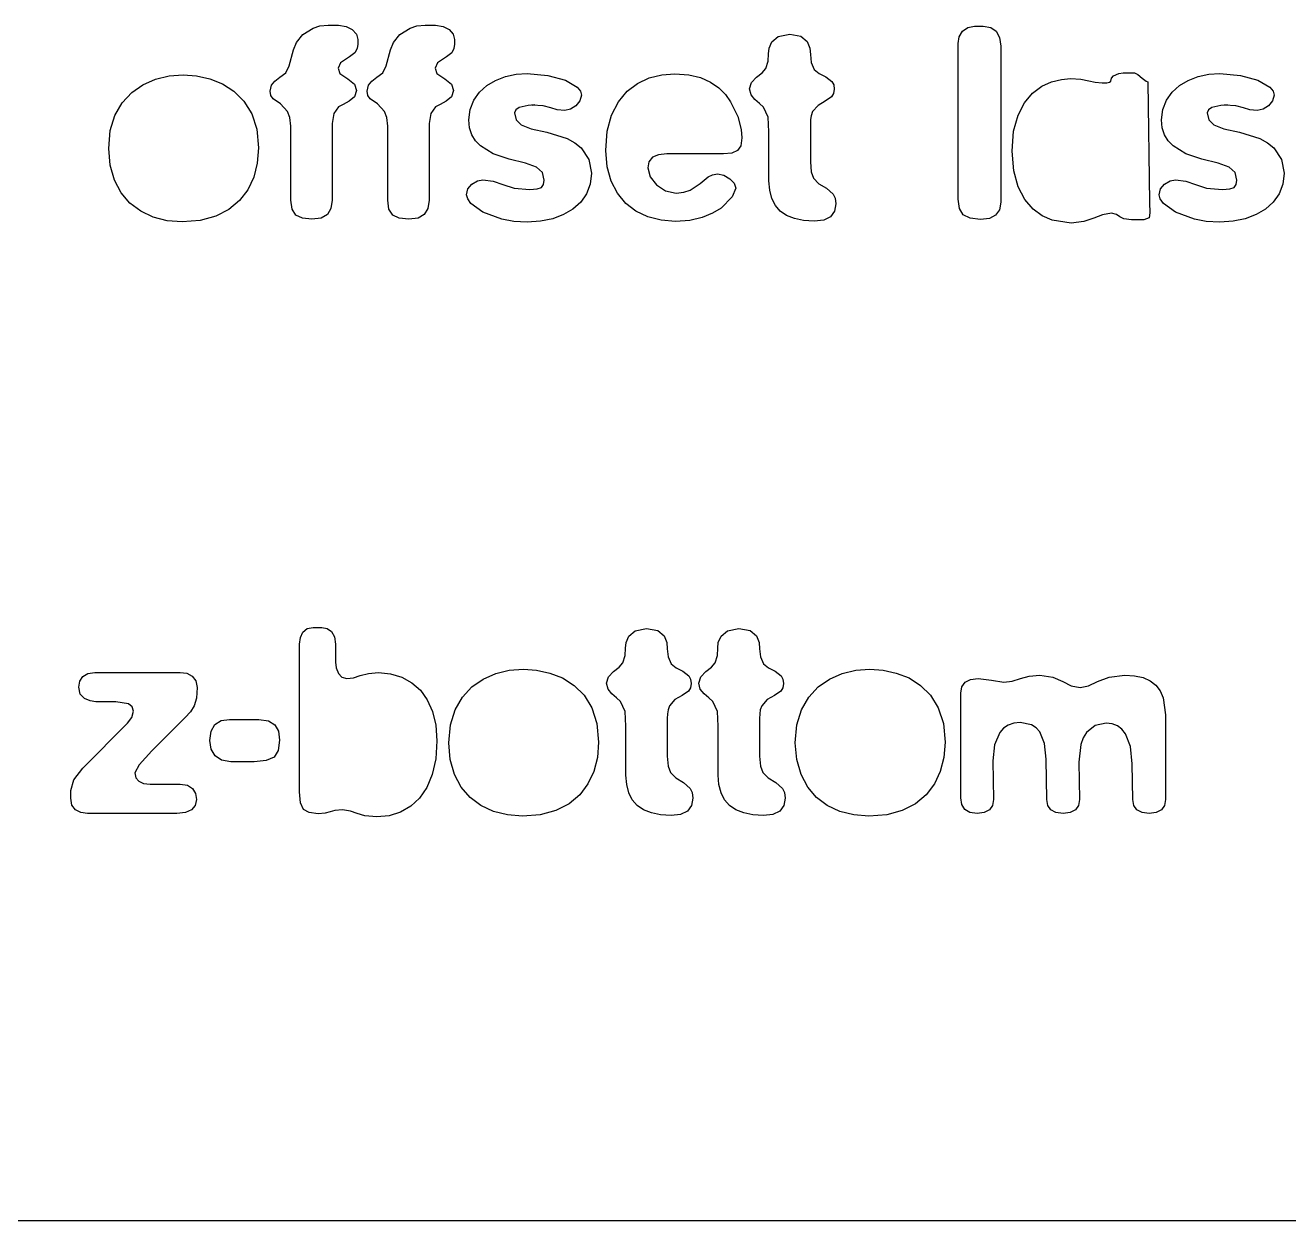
# Model space of a CAD drawing. Header units: metres. Extents: x 495 to 801, y 811 to 1117.
# Drawn here: x 548.12 to 582.13, y 810.68 to 842.84 of the extents above; entities that cross this region are included whole.
import ezdxf

# ---------------------------------------------------------------- set-up
doc = ezdxf.new("R2010")
doc.units = ezdxf.units.M

msp = doc.modelspace()

# ---------------------------------------------------------------- linework, layer by layer
at = {"layer": 'COMPONENT0'}
for p, q in [((555.422, 842.376, 0), (555.59, 842.592, 0)), ((555.59, 842.592, 0), (555.868, 842.768, 0)), ((555.868, 842.768, 0), (556.055, 842.823, 0)), ((556.055, 842.823, 0), (556.278, 842.842, 0)), ((556.278, 842.842, 0), (556.557, 842.842, 0)), ((556.557, 842.842, 0), (556.759, 842.813, 0)), ((556.759, 842.813, 0), (556.923, 842.728, 0)), ((556.923, 842.728, 0), (557.033, 842.604, 0)), ((557.033, 842.604, 0), (557.07, 842.461, 0)), ((558.031, 842.376, 0), (558.199, 842.592, 0)), ((558.199, 842.592, 0), (558.478, 842.768, 0)), ((558.478, 842.768, 0), (558.664, 842.823, 0)), ((558.664, 842.823, 0), (558.888, 842.842, 0)), ((558.888, 842.842, 0), (559.166, 842.842, 0)), ((559.166, 842.842, 0), (559.368, 842.813, 0)), ((559.368, 842.813, 0), (559.533, 842.728, 0)), ((559.533, 842.728, 0), (559.643, 842.604, 0)), ((559.643, 842.604, 0), (559.679, 842.461, 0)), ((568.384, 842.542, 0), (568.695, 842.6, 0)), ((568.695, 842.6, 0), (568.999, 842.545, 0)), ((573.258, 842.533, 0), (573.349, 842.685, 0)), ((573.349, 842.685, 0), (573.489, 842.786, 0)), ((573.489, 842.786, 0), (573.668, 842.82, 0)), ((573.668, 842.82, 0), (573.903, 842.82, 0)), ((573.903, 842.82, 0), (574.109, 842.786, 0)), ((574.109, 842.786, 0), (574.256, 842.685, 0)), ((574.256, 842.685, 0), (574.344, 842.515, 0)), ((555.341, 842.182, 0), (555.422, 842.376, 0)), ((557.07, 842.336, 0), (557.052, 842.215, 0)), ((557.07, 842.461, 0), (557.07, 842.336, 0)), ((557.95, 842.182, 0), (558.031, 842.376, 0)), ((559.679, 842.336, 0), (559.661, 842.215, 0)), ((559.679, 842.461, 0), (559.679, 842.336, 0)), ((568.124, 842.073, 0), (568.139, 842.223, 0)), ((568.139, 842.223, 0), (568.212, 842.399, 0)), ((568.212, 842.399, 0), (568.384, 842.542, 0)), ((568.999, 842.545, 0), (569.167, 842.406, 0)), ((569.167, 842.406, 0), (569.237, 842.227, 0)), ((569.237, 842.227, 0), (569.251, 842.058, 0)), ((573.228, 842.351, 0), (573.258, 842.533, 0)), ((573.228, 838.159, 0), (573.228, 842.351, 0)), ((574.344, 842.515, 0), (574.373, 842.278, 0)), ((574.373, 842.278, 0), (574.373, 838.085, 0)), ((555.228, 841.746, 0), (555.341, 842.182, 0)), ((556.85, 841.991, 0), (556.608, 841.827, 0)), ((556.989, 842.098, 0), (556.85, 841.991, 0)), ((557.052, 842.215, 0), (556.989, 842.098, 0)), ((557.837, 841.746, 0), (557.95, 842.182, 0)), ((559.459, 841.991, 0), (559.217, 841.827, 0)), ((559.599, 842.098, 0), (559.459, 841.991, 0)), ((559.661, 842.215, 0), (559.599, 842.098, 0)), ((568.117, 841.875, 0), (568.124, 842.073, 0)), ((569.251, 842.058, 0), (569.273, 841.842, 0)), ((554.978, 841.442, 0), (555.136, 841.566, 0)), ((555.136, 841.566, 0), (555.228, 841.746, 0)), ((556.608, 841.827, 0), (556.542, 841.684, 0)), ((556.542, 841.684, 0), (556.59, 841.541, 0)), ((556.59, 841.541, 0), (556.806, 841.405, 0)), ((557.588, 841.442, 0), (557.745, 841.566, 0)), ((557.745, 841.566, 0), (557.837, 841.746, 0)), ((559.217, 841.827, 0), (559.151, 841.684, 0)), ((559.151, 841.684, 0), (559.199, 841.541, 0)), ((559.199, 841.541, 0), (559.415, 841.405, 0)), ((561.332, 841.524, 0), (561.628, 841.545, 0)), ((561.628, 841.545, 0), (562.189, 841.494, 0)), ((567.805, 841.442, 0), (567.955, 841.563, 0)), ((567.955, 841.563, 0), (568.051, 841.677, 0)), ((568.051, 841.677, 0), (568.117, 841.875, 0)), ((569.273, 841.842, 0), (569.354, 841.648, 0)), ((569.354, 841.648, 0), (569.49, 841.541, 0)), ((569.49, 841.541, 0), (569.669, 841.45, 0)), ((577.413, 841.48, 0), (577.552, 841.542, 0)), ((577.552, 841.542, 0), (577.666, 841.56, 0)), ((577.666, 841.56, 0), (577.973, 841.56, 0)), ((577.973, 841.56, 0), (578.061, 841.516, 0)), ((579.972, 841.524, 0), (580.268, 841.545, 0)), ((580.268, 841.545, 0), (580.829, 841.494, 0)), ((550.988, 841.031, 0), (551.289, 841.241, 0)), ((551.289, 841.241, 0), (551.629, 841.389, 0)), ((551.629, 841.389, 0), (551.996, 841.477, 0)), ((551.996, 841.477, 0), (552.377, 841.507, 0)), ((552.377, 841.507, 0), (552.73, 841.481, 0)), ((552.73, 841.481, 0), (553.088, 841.404, 0)), ((553.088, 841.404, 0), (553.43, 841.27, 0)), ((553.43, 841.27, 0), (553.74, 841.071, 0)), ((554.711, 841.068, 0), (554.747, 841.226, 0)), ((554.747, 841.226, 0), (554.843, 841.339, 0)), ((554.843, 841.339, 0), (554.978, 841.442, 0)), ((556.806, 841.405, 0), (556.986, 841.259, 0)), ((556.986, 841.259, 0), (557.041, 841.083, 0)), ((557.32, 841.068, 0), (557.357, 841.226, 0)), ((557.357, 841.226, 0), (557.452, 841.339, 0)), ((557.452, 841.339, 0), (557.588, 841.442, 0)), ((559.415, 841.405, 0), (559.595, 841.259, 0)), ((559.595, 841.259, 0), (559.65, 841.083, 0)), ((560.346, 841.042, 0), (560.543, 841.219, 0)), ((560.543, 841.219, 0), (560.779, 841.358, 0)), ((560.779, 841.358, 0), (561.046, 841.461, 0)), ((561.046, 841.461, 0), (561.332, 841.524, 0)), ((562.189, 841.494, 0), (562.658, 841.362, 0)), ((562.658, 841.362, 0), (562.977, 841.175, 0)), ((564.321, 841.066, 0), (564.6, 841.279, 0)), ((564.6, 841.279, 0), (564.915, 841.425, 0)), ((564.915, 841.425, 0), (565.254, 841.511, 0)), ((565.254, 841.511, 0), (565.607, 841.539, 0)), ((565.607, 841.539, 0), (565.981, 841.512, 0)), ((565.981, 841.512, 0), (566.296, 841.433, 0)), ((566.296, 841.433, 0), (566.561, 841.311, 0)), ((566.561, 841.311, 0), (566.784, 841.158, 0)), ((567.611, 841.134, 0), (567.67, 841.303, 0)), ((567.67, 841.303, 0), (567.805, 841.442, 0)), ((569.669, 841.45, 0), (569.827, 841.325, 0)), ((569.827, 841.325, 0), (569.879, 841.237, 0)), ((569.879, 841.237, 0), (569.896, 841.12, 0)), ((575.232, 841.018, 0), (575.477, 841.204, 0)), ((575.477, 841.204, 0), (575.741, 841.322, 0)), ((575.741, 841.322, 0), (576.006, 841.385, 0)), ((576.006, 841.385, 0), (576.251, 841.406, 0)), ((576.251, 841.406, 0), (576.529, 841.388, 0)), ((576.529, 841.388, 0), (576.742, 841.348, 0)), ((576.742, 841.348, 0), (576.918, 841.307, 0)), ((576.918, 841.307, 0), (577.101, 841.289, 0)), ((577.101, 841.289, 0), (577.153, 841.289, 0)), ((577.153, 841.289, 0), (577.229, 841.296, 0)), ((577.229, 841.296, 0), (577.303, 841.311, 0)), ((577.303, 841.311, 0), (577.336, 841.34, 0)), ((577.336, 841.34, 0), (577.359, 841.423, 0)), ((577.359, 841.423, 0), (577.413, 841.48, 0)), ((578.061, 841.516, 0), (578.182, 841.421, 0)), ((578.182, 841.421, 0), (578.289, 841.337, 0)), ((578.289, 841.337, 0), (578.333, 841.318, 0)), ((578.333, 841.318, 0), (578.377, 838.077, 0)), ((578.985, 841.042, 0), (579.183, 841.219, 0)), ((579.183, 841.219, 0), (579.419, 841.358, 0)), ((579.419, 841.358, 0), (579.686, 841.461, 0)), ((579.686, 841.461, 0), (579.972, 841.524, 0)), ((580.829, 841.494, 0), (581.298, 841.362, 0)), ((581.298, 841.362, 0), (581.617, 841.175, 0)), ((550.734, 840.756, 0), (550.988, 841.031, 0)), ((553.74, 841.071, 0), (554.006, 840.804, 0)), ((554.733, 840.948, 0), (554.711, 841.068, 0)), ((554.799, 840.866, 0), (554.733, 840.948, 0)), ((554.989, 840.727, 0), (554.799, 840.866, 0)), ((556.982, 840.914, 0), (556.843, 840.797, 0)), ((557.041, 841.083, 0), (556.982, 840.914, 0)), ((557.342, 840.948, 0), (557.32, 841.068, 0)), ((557.408, 840.866, 0), (557.342, 840.948, 0)), ((557.599, 840.727, 0), (557.408, 840.866, 0)), ((559.591, 840.914, 0), (559.452, 840.797, 0)), ((559.65, 841.083, 0), (559.591, 840.914, 0)), ((560.192, 840.827, 0), (560.346, 841.042, 0)), ((562.977, 841.175, 0), (563.065, 841.068, 0)), ((563.094, 840.959, 0), (563.05, 840.805, 0)), ((563.065, 841.068, 0), (563.094, 840.959, 0)), ((564.087, 840.783, 0), (564.321, 841.066, 0)), ((566.784, 841.158, 0), (566.965, 840.98, 0)), ((566.965, 840.98, 0), (567.106, 840.784, 0)), ((567.655, 840.969, 0), (567.611, 841.134, 0)), ((567.758, 840.845, 0), (567.655, 840.969, 0)), ((569.823, 840.918, 0), (569.651, 840.797, 0)), ((569.878, 841.003, 0), (569.823, 840.918, 0)), ((569.896, 841.12, 0), (569.878, 841.003, 0)), ((575.017, 840.758, 0), (575.232, 841.018, 0)), ((578.832, 840.827, 0), (578.985, 841.042, 0)), ((581.617, 841.175, 0), (581.705, 841.068, 0)), ((581.734, 840.959, 0), (581.69, 840.805, 0)), ((581.705, 841.068, 0), (581.734, 840.959, 0)), ((550.537, 840.415, 0), (550.734, 840.756, 0)), ((554.006, 840.804, 0), (554.217, 840.463, 0)), ((555.18, 840.522, 0), (554.989, 840.727, 0)), ((555.246, 840.36, 0), (555.18, 840.522, 0)), ((556.557, 840.643, 0), (556.429, 840.471, 0)), ((556.682, 840.709, 0), (556.557, 840.643, 0)), ((556.843, 840.797, 0), (556.682, 840.709, 0)), ((557.789, 840.522, 0), (557.599, 840.727, 0)), ((557.855, 840.36, 0), (557.789, 840.522, 0)), ((559.166, 840.643, 0), (559.038, 840.471, 0)), ((559.291, 840.709, 0), (559.166, 840.643, 0)), ((559.452, 840.797, 0), (559.291, 840.709, 0)), ((560.06, 840.299, 0), (560.093, 840.577, 0)), ((560.093, 840.577, 0), (560.192, 840.827, 0)), ((561.322, 840.57, 0), (561.291, 840.482, 0)), ((561.416, 840.629, 0), (561.322, 840.57, 0)), ((561.661, 840.687, 0), (561.416, 840.629, 0)), ((561.841, 840.698, 0), (561.661, 840.687, 0)), ((561.768, 840.695, 0), (561.841, 840.698, 0)), ((562.064, 840.673, 0), (561.768, 840.695, 0)), ((562.27, 840.621, 0), (562.064, 840.673, 0)), ((562.442, 840.57, 0), (562.27, 840.621, 0)), ((562.64, 840.548, 0), (562.442, 840.57, 0)), ((562.794, 840.585, 0), (562.64, 840.548, 0)), ((562.94, 840.676, 0), (562.794, 840.585, 0)), ((563.05, 840.805, 0), (562.94, 840.676, 0)), ((563.904, 840.425, 0), (564.087, 840.783, 0)), ((567.106, 840.784, 0), (567.297, 840.388, 0)), ((567.882, 840.739, 0), (567.758, 840.845, 0)), ((567.992, 840.636, 0), (567.882, 840.739, 0)), ((568.113, 840.365, 0), (567.992, 840.636, 0)), ((569.457, 840.687, 0), (569.31, 840.519, 0)), ((569.651, 840.797, 0), (569.457, 840.687, 0)), ((574.84, 840.42, 0), (575.017, 840.758, 0)), ((578.7, 840.299, 0), (578.733, 840.577, 0)), ((578.733, 840.577, 0), (578.832, 840.827, 0)), ((579.962, 840.57, 0), (579.931, 840.482, 0)), ((580.056, 840.629, 0), (579.962, 840.57, 0)), ((580.301, 840.687, 0), (580.056, 840.629, 0)), ((580.481, 840.698, 0), (580.301, 840.687, 0)), ((580.408, 840.695, 0), (580.481, 840.698, 0)), ((580.704, 840.673, 0), (580.408, 840.695, 0)), ((580.91, 840.621, 0), (580.704, 840.673, 0)), ((581.082, 840.57, 0), (580.91, 840.621, 0)), ((581.28, 840.548, 0), (581.082, 840.57, 0)), ((581.434, 840.585, 0), (581.28, 840.548, 0)), ((581.58, 840.676, 0), (581.434, 840.585, 0)), ((581.69, 840.805, 0), (581.58, 840.676, 0)), ((550.41, 840.007, 0), (550.537, 840.415, 0)), ((554.217, 840.463, 0), (554.354, 840.045, 0)), ((555.268, 840.13, 0), (555.246, 840.36, 0)), ((556.429, 840.471, 0), (556.381, 840.203, 0)), ((556.381, 840.203, 0), (556.381, 838.136, 0)), ((557.877, 840.13, 0), (557.855, 840.36, 0)), ((559.038, 840.471, 0), (558.99, 840.203, 0)), ((558.99, 840.203, 0), (558.99, 838.136, 0)), ((560.081, 840.08, 0), (560.06, 840.299, 0)), ((561.291, 840.482, 0), (561.331, 840.295, 0)), ((561.331, 840.295, 0), (561.471, 840.16, 0)), ((563.786, 839.989, 0), (563.904, 840.425, 0)), ((567.297, 840.388, 0), (567.388, 840.04, 0)), ((568.138, 839.976, 0), (568.113, 840.365, 0)), ((569.255, 840.302, 0), (569.251, 840.181, 0)), ((569.251, 840.181, 0), (569.251, 840.02, 0)), ((569.27, 840.409, 0), (569.255, 840.302, 0)), ((569.31, 840.519, 0), (569.27, 840.409, 0)), ((574.722, 839.99, 0), (574.84, 840.42, 0)), ((578.721, 840.08, 0), (578.7, 840.299, 0)), ((579.931, 840.482, 0), (579.971, 840.295, 0)), ((579.971, 840.295, 0), (580.111, 840.16, 0)), ((550.368, 839.529, 0), (550.41, 840.007, 0)), ((554.354, 840.045, 0), (554.4, 839.544, 0)), ((555.268, 838.136, 0), (555.268, 840.13, 0)), ((557.877, 838.136, 0), (557.877, 840.13, 0)), ((560.144, 839.892, 0), (560.081, 840.08, 0)), ((560.244, 839.732, 0), (560.144, 839.892, 0)), ((561.471, 840.16, 0), (561.735, 840.057, 0)), ((561.735, 840.057, 0), (562.156, 839.962, 0)), ((562.156, 839.962, 0), (562.709, 839.796, 0)), ((563.747, 839.472, 0), (563.786, 839.989, 0)), ((567.388, 840.04, 0), (567.41, 839.809, 0)), ((568.138, 838.657, 0), (568.138, 839.976, 0)), ((569.251, 840.02, 0), (569.251, 839.17, 0)), ((574.682, 839.456, 0), (574.722, 839.99, 0)), ((578.784, 839.892, 0), (578.721, 840.08, 0)), ((578.884, 839.732, 0), (578.784, 839.892, 0)), ((580.111, 840.16, 0), (580.375, 840.057, 0)), ((580.375, 840.057, 0), (580.796, 839.962, 0)), ((580.796, 839.962, 0), (581.349, 839.796, 0)), ((550.407, 839.074, 0), (550.368, 839.529, 0)), ((554.4, 839.544, 0), (554.368, 839.135, 0)), ((560.375, 839.595, 0), (560.244, 839.732, 0)), ((560.719, 839.383, 0), (560.375, 839.595, 0)), ((562.709, 839.796, 0), (562.917, 839.682, 0)), ((562.917, 839.682, 0), (563.08, 839.548, 0)), ((563.08, 839.548, 0), (563.289, 839.232, 0)), ((567.381, 839.596, 0), (567.293, 839.468, 0)), ((567.41, 839.809, 0), (567.381, 839.596, 0)), ((579.015, 839.595, 0), (578.884, 839.732, 0)), ((579.359, 839.383, 0), (579.015, 839.595, 0)), ((581.349, 839.796, 0), (581.557, 839.682, 0)), ((581.557, 839.682, 0), (581.72, 839.548, 0)), ((581.72, 839.548, 0), (581.928, 839.232, 0)), ((561.144, 839.243, 0), (560.719, 839.383, 0)), ((561.588, 839.13, 0), (561.144, 839.243, 0)), ((563.289, 839.232, 0), (563.358, 838.862, 0)), ((563.782, 839.031, 0), (563.747, 839.472, 0)), ((564.906, 839.17, 0), (564.874, 839.003, 0)), ((565.002, 839.289, 0), (564.906, 839.17, 0)), ((565.163, 839.36, 0), (565.002, 839.289, 0)), ((565.387, 839.384, 0), (565.163, 839.36, 0)), ((566.575, 839.384, 0), (565.387, 839.384, 0)), ((566.912, 839.384, 0), (566.575, 839.384, 0)), ((567.139, 839.405, 0), (566.912, 839.384, 0)), ((567.293, 839.468, 0), (567.139, 839.405, 0)), ((569.251, 839.17, 0), (569.273, 838.899, 0)), ((574.723, 838.921, 0), (574.682, 839.456, 0)), ((579.784, 839.243, 0), (579.359, 839.383, 0)), ((580.228, 839.13, 0), (579.784, 839.243, 0)), ((581.928, 839.232, 0), (581.998, 838.862, 0)), ((550.522, 838.676, 0), (550.407, 839.074, 0)), ((554.368, 839.135, 0), (554.272, 838.757, 0)), ((561.881, 839.024, 0), (561.588, 839.13, 0)), ((562.042, 838.884, 0), (561.881, 839.024, 0)), ((562.09, 838.672, 0), (562.042, 838.884, 0)), ((563.358, 838.862, 0), (563.325, 838.57, 0)), ((563.89, 838.647, 0), (563.782, 839.031, 0)), ((564.874, 839.003, 0), (564.94, 838.761, 0)), ((566.501, 838.761, 0), (566.615, 838.821, 0)), ((566.615, 838.821, 0), (566.751, 838.842, 0)), ((566.751, 838.842, 0), (566.927, 838.805, 0)), ((569.273, 838.899, 0), (569.339, 838.73, 0)), ((574.844, 838.491, 0), (574.723, 838.921, 0)), ((580.521, 839.024, 0), (580.228, 839.13, 0)), ((580.682, 838.884, 0), (580.521, 839.024, 0)), ((580.73, 838.672, 0), (580.682, 838.884, 0)), ((581.998, 838.862, 0), (581.965, 838.57, 0)), ((550.704, 838.336, 0), (550.522, 838.676, 0)), ((554.272, 838.757, 0), (554.112, 838.418, 0)), ((560.037, 838.437, 0), (560.144, 838.569, 0)), ((560.144, 838.569, 0), (560.29, 838.657, 0)), ((560.29, 838.657, 0), (560.441, 838.686, 0)), ((560.441, 838.686, 0), (560.716, 838.646, 0)), ((560.716, 838.646, 0), (560.972, 838.555, 0)), ((560.972, 838.555, 0), (561.276, 838.463, 0)), ((561.901, 838.437, 0), (562.017, 838.481, 0)), ((562.017, 838.481, 0), (562.072, 838.558, 0)), ((562.072, 838.558, 0), (562.09, 838.672, 0)), ((563.325, 838.57, 0), (563.226, 838.309, 0)), ((564.06, 838.32, 0), (563.89, 838.647, 0)), ((564.94, 838.761, 0), (565.112, 838.545, 0)), ((565.112, 838.545, 0), (565.354, 838.387, 0)), ((566.021, 838.409, 0), (566.285, 838.585, 0)), ((566.285, 838.585, 0), (566.501, 838.761, 0)), ((566.927, 838.805, 0), (567.088, 838.713, 0)), ((567.088, 838.713, 0), (567.205, 838.592, 0)), ((567.205, 838.592, 0), (567.249, 838.46, 0)), ((568.157, 838.403, 0), (568.138, 838.657, 0)), ((569.339, 838.73, 0), (569.482, 838.58, 0)), ((569.482, 838.58, 0), (569.684, 838.459, 0)), ((575.024, 838.154, 0), (574.844, 838.491, 0)), ((578.677, 838.437, 0), (578.784, 838.569, 0)), ((578.784, 838.569, 0), (578.93, 838.657, 0)), ((578.93, 838.657, 0), (579.081, 838.686, 0)), ((579.081, 838.686, 0), (579.356, 838.646, 0)), ((579.356, 838.646, 0), (579.612, 838.555, 0)), ((579.612, 838.555, 0), (579.916, 838.463, 0)), ((580.541, 838.437, 0), (580.657, 838.481, 0)), ((580.657, 838.481, 0), (580.712, 838.558, 0)), ((580.712, 838.558, 0), (580.73, 838.672, 0)), ((581.965, 838.57, 0), (581.866, 838.309, 0)), ((550.94, 838.057, 0), (550.704, 838.336, 0)), ((554.112, 838.418, 0), (553.89, 838.127, 0)), ((560.001, 838.276, 0), (560.037, 838.437, 0)), ((560.029, 838.169, 0), (560.001, 838.276, 0)), ((560.115, 838.05, 0), (560.029, 838.169, 0)), ((561.276, 838.463, 0), (561.702, 838.423, 0)), ((561.702, 838.423, 0), (561.901, 838.437, 0)), ((563.226, 838.309, 0), (563.07, 838.083, 0)), ((564.285, 838.05, 0), (564.06, 838.32, 0)), ((565.354, 838.387, 0), (565.636, 838.328, 0)), ((565.636, 838.328, 0), (565.85, 838.349, 0)), ((565.85, 838.349, 0), (566.021, 838.409, 0)), ((567.15, 838.222, 0), (566.85, 837.925, 0)), ((567.249, 838.46, 0), (567.15, 838.222, 0)), ((568.214, 838.182, 0), (568.157, 838.403, 0)), ((568.309, 837.996, 0), (568.214, 838.182, 0)), ((569.684, 838.459, 0), (569.863, 838.298, 0)), ((569.863, 838.298, 0), (569.921, 838.186, 0)), ((569.921, 838.186, 0), (569.94, 838.041, 0)), ((573.262, 837.912, 0), (573.228, 838.159, 0)), ((575.243, 837.897, 0), (575.024, 838.154, 0)), ((578.641, 838.276, 0), (578.677, 838.437, 0)), ((578.669, 838.169, 0), (578.641, 838.276, 0)), ((578.755, 838.05, 0), (578.669, 838.169, 0)), ((579.916, 838.463, 0), (580.342, 838.423, 0)), ((580.342, 838.423, 0), (580.541, 838.437, 0)), ((581.866, 838.309, 0), (581.71, 838.083, 0)), ((551.229, 837.838, 0), (550.94, 838.057, 0)), ((551.567, 837.68, 0), (551.229, 837.838, 0)), ((553.604, 837.888, 0), (553.249, 837.706, 0)), ((553.89, 838.127, 0), (553.604, 837.888, 0)), ((555.302, 837.894, 0), (555.268, 838.136, 0)), ((555.403, 837.737, 0), (555.302, 837.894, 0)), ((556.349, 837.912, 0), (556.253, 837.752, 0)), ((556.381, 838.136, 0), (556.349, 837.912, 0)), ((557.911, 837.894, 0), (557.877, 838.136, 0)), ((558.013, 837.737, 0), (557.911, 837.894, 0)), ((558.958, 837.912, 0), (558.862, 837.752, 0)), ((558.99, 838.136, 0), (558.958, 837.912, 0)), ((560.437, 837.812, 0), (560.115, 838.05, 0)), ((560.947, 837.621, 0), (560.437, 837.812, 0)), ((562.863, 837.896, 0), (562.611, 837.747, 0)), ((563.07, 838.083, 0), (562.863, 837.896, 0)), ((564.559, 837.838, 0), (564.285, 838.05, 0)), ((564.878, 837.687, 0), (564.559, 837.838, 0)), ((566.85, 837.925, 0), (566.621, 837.789, 0)), ((568.442, 837.843, 0), (568.309, 837.996, 0)), ((568.613, 837.725, 0), (568.442, 837.843, 0)), ((569.904, 837.836, 0), (569.794, 837.689, 0)), ((569.94, 838.041, 0), (569.904, 837.836, 0)), ((573.364, 837.744, 0), (573.262, 837.912, 0)), ((574.339, 837.88, 0), (574.237, 837.733, 0)), ((574.373, 838.085, 0), (574.339, 837.88, 0)), ((575.49, 837.715, 0), (575.243, 837.897, 0)), ((578.377, 838.077, 0), (578.388, 837.798, 0)), ((579.077, 837.812, 0), (578.755, 838.05, 0)), ((579.587, 837.621, 0), (579.077, 837.812, 0)), ((581.503, 837.896, 0), (581.251, 837.747, 0)), ((581.71, 838.083, 0), (581.503, 837.896, 0)), ((551.943, 837.584, 0), (551.567, 837.68, 0)), ((552.347, 837.552, 0), (551.943, 837.584, 0)), ((552.829, 837.59, 0), (552.347, 837.552, 0)), ((553.249, 837.706, 0), (552.829, 837.59, 0)), ((555.58, 837.652, 0), (555.403, 837.737, 0)), ((555.839, 837.623, 0), (555.58, 837.652, 0)), ((556.085, 837.655, 0), (555.839, 837.623, 0)), ((556.253, 837.752, 0), (556.085, 837.655, 0)), ((558.189, 837.652, 0), (558.013, 837.737, 0)), ((558.448, 837.623, 0), (558.189, 837.652, 0)), ((558.695, 837.655, 0), (558.448, 837.623, 0)), ((558.862, 837.752, 0), (558.695, 837.655, 0)), ((561.267, 837.564, 0), (560.947, 837.621, 0)), ((561.628, 837.545, 0), (561.267, 837.564, 0)), ((561.987, 837.567, 0), (561.628, 837.545, 0)), ((562.317, 837.636, 0), (561.987, 837.567, 0)), ((562.611, 837.747, 0), (562.317, 837.636, 0)), ((565.234, 837.596, 0), (564.878, 837.687, 0)), ((565.622, 837.566, 0), (565.234, 837.596, 0)), ((566.007, 837.593, 0), (565.622, 837.566, 0)), ((566.34, 837.672, 0), (566.007, 837.593, 0)), ((566.621, 837.789, 0), (566.34, 837.672, 0)), ((568.822, 837.64, 0), (568.613, 837.725, 0)), ((569.069, 837.589, 0), (568.822, 837.64, 0)), ((569.354, 837.572, 0), (569.069, 837.589, 0)), ((569.611, 837.601, 0), (569.354, 837.572, 0)), ((569.794, 837.689, 0), (569.611, 837.601, 0)), ((573.548, 837.648, 0), (573.364, 837.744, 0)), ((573.83, 837.616, 0), (573.548, 837.648, 0)), ((574.068, 837.645, 0), (573.83, 837.616, 0)), ((574.237, 837.733, 0), (574.068, 837.645, 0)), ((575.756, 837.6, 0), (575.49, 837.715, 0)), ((576.266, 837.52, 0), (575.756, 837.6, 0)), ((576.614, 837.56, 0), (576.266, 837.52, 0)), ((576.878, 837.652, 0), (576.614, 837.56, 0)), ((577.109, 837.743, 0), (576.878, 837.652, 0)), ((577.358, 837.784, 0), (577.109, 837.743, 0)), ((577.49, 837.754, 0), (577.358, 837.784, 0)), ((577.578, 837.692, 0), (577.49, 837.754, 0)), ((577.688, 837.633, 0), (577.578, 837.692, 0)), ((577.893, 837.608, 0), (577.688, 837.633, 0)), ((578.226, 837.611, 0), (577.893, 837.608, 0)), ((578.366, 837.659, 0), (578.226, 837.611, 0)), ((578.388, 837.798, 0), (578.366, 837.659, 0)), ((579.907, 837.564, 0), (579.587, 837.621, 0)), ((580.268, 837.545, 0), (579.907, 837.564, 0)), ((580.627, 837.567, 0), (580.268, 837.545, 0)), ((580.957, 837.636, 0), (580.627, 837.567, 0)), ((581.251, 837.747, 0), (580.957, 837.636, 0))]:
    msp.add_line(p, q, dxfattribs=at)
at = {"layer": 'COMPONENT3'}
for p, q in [((555.594, 826.512, 0), (555.707, 826.608, 0)), ((555.707, 826.608, 0), (555.872, 826.641, 0)), ((555.872, 826.641, 0), (556.106, 826.641, 0)), ((556.106, 826.641, 0), (556.248, 826.613, 0)), ((556.248, 826.613, 0), (556.366, 826.531, 0)), ((564.535, 826.552, 0), (564.846, 826.61, 0)), ((564.846, 826.61, 0), (565.15, 826.556, 0)), ((567.019, 826.552, 0), (567.33, 826.61, 0)), ((567.33, 826.61, 0), (567.634, 826.556, 0)), ((555.506, 826.186, 0), (555.528, 826.367, 0)), ((555.528, 826.367, 0), (555.594, 826.512, 0)), ((556.366, 826.531, 0), (556.446, 826.389, 0)), ((556.446, 826.389, 0), (556.472, 826.186, 0)), ((564.29, 826.233, 0), (564.363, 826.409, 0)), ((564.363, 826.409, 0), (564.535, 826.552, 0)), ((565.15, 826.556, 0), (565.318, 826.416, 0)), ((565.318, 826.416, 0), (565.388, 826.237, 0)), ((566.773, 826.233, 0), (566.847, 826.409, 0)), ((566.847, 826.409, 0), (567.019, 826.552, 0)), ((567.634, 826.556, 0), (567.802, 826.416, 0)), ((567.802, 826.416, 0), (567.872, 826.237, 0)), ((555.506, 822.213, 0), (555.506, 826.186, 0)), ((556.472, 826.186, 0), (556.472, 825.702, 0)), ((564.268, 825.885, 0), (564.275, 826.083, 0)), ((564.275, 826.083, 0), (564.29, 826.233, 0)), ((565.388, 826.237, 0), (565.402, 826.068, 0)), ((565.402, 826.068, 0), (565.424, 825.852, 0)), ((566.751, 825.885, 0), (566.759, 826.083, 0)), ((566.759, 826.083, 0), (566.773, 826.233, 0)), ((567.872, 826.237, 0), (567.886, 826.068, 0)), ((567.886, 826.068, 0), (567.908, 825.852, 0)), ((556.472, 825.702, 0), (556.492, 825.551, 0)), ((563.956, 825.452, 0), (564.106, 825.573, 0)), ((564.106, 825.573, 0), (564.202, 825.687, 0)), ((564.202, 825.687, 0), (564.268, 825.885, 0)), ((565.424, 825.852, 0), (565.505, 825.658, 0)), ((565.505, 825.658, 0), (565.641, 825.551, 0)), ((566.44, 825.452, 0), (566.59, 825.573, 0)), ((566.59, 825.573, 0), (566.686, 825.687, 0)), ((566.686, 825.687, 0), (566.751, 825.885, 0)), ((567.908, 825.852, 0), (567.989, 825.658, 0)), ((567.989, 825.658, 0), (568.124, 825.551, 0)), ((549.593, 825.195, 0), (549.673, 825.321, 0)), ((549.673, 825.321, 0), (549.805, 825.403, 0)), ((549.805, 825.403, 0), (549.991, 825.431, 0)), ((549.991, 825.431, 0), (552.292, 825.431, 0)), ((552.292, 825.431, 0), (552.473, 825.406, 0)), ((552.473, 825.406, 0), (552.618, 825.332, 0)), ((552.618, 825.332, 0), (552.715, 825.204, 0)), ((556.492, 825.551, 0), (556.549, 825.405, 0)), ((556.549, 825.405, 0), (556.646, 825.298, 0)), ((556.646, 825.298, 0), (556.78, 825.262, 0)), ((556.78, 825.262, 0), (556.953, 825.288, 0)), ((556.953, 825.288, 0), (557.136, 825.343, 0)), ((557.136, 825.343, 0), (557.356, 825.398, 0)), ((557.356, 825.398, 0), (557.631, 825.424, 0)), ((557.631, 825.424, 0), (557.956, 825.393, 0)), ((557.956, 825.393, 0), (558.257, 825.303, 0)), ((558.257, 825.303, 0), (558.527, 825.154, 0)), ((560.141, 825.041, 0), (560.443, 825.251, 0)), ((560.443, 825.251, 0), (560.783, 825.4, 0)), ((560.783, 825.4, 0), (561.149, 825.487, 0)), ((561.149, 825.487, 0), (561.53, 825.517, 0)), ((561.53, 825.517, 0), (561.884, 825.491, 0)), ((561.884, 825.491, 0), (562.242, 825.414, 0)), ((562.242, 825.414, 0), (562.584, 825.28, 0)), ((562.584, 825.28, 0), (562.894, 825.081, 0)), ((563.762, 825.144, 0), (563.82, 825.313, 0)), ((563.82, 825.313, 0), (563.956, 825.452, 0)), ((565.641, 825.551, 0), (565.82, 825.46, 0)), ((565.82, 825.46, 0), (565.978, 825.335, 0)), ((565.978, 825.335, 0), (566.03, 825.247, 0)), ((566.03, 825.247, 0), (566.047, 825.13, 0)), ((566.246, 825.144, 0), (566.304, 825.313, 0)), ((566.304, 825.313, 0), (566.44, 825.452, 0)), ((568.124, 825.551, 0), (568.304, 825.46, 0)), ((568.304, 825.46, 0), (568.462, 825.335, 0)), ((568.462, 825.335, 0), (568.514, 825.247, 0)), ((568.514, 825.247, 0), (568.531, 825.13, 0)), ((569.465, 825.041, 0), (569.766, 825.251, 0)), ((569.766, 825.251, 0), (570.106, 825.4, 0)), ((570.106, 825.4, 0), (570.473, 825.487, 0)), ((570.473, 825.487, 0), (570.854, 825.517, 0)), ((570.854, 825.517, 0), (571.208, 825.491, 0)), ((571.208, 825.491, 0), (571.565, 825.414, 0)), ((571.565, 825.414, 0), (571.908, 825.28, 0)), ((571.908, 825.28, 0), (572.217, 825.081, 0)), ((573.415, 825.166, 0), (573.562, 825.243, 0)), ((573.562, 825.243, 0), (573.767, 825.269, 0)), ((573.767, 825.269, 0), (574.13, 825.218, 0)), ((574.683, 825.196, 0), (574.903, 825.262, 0)), ((574.903, 825.262, 0), (575.138, 825.328, 0)), ((575.138, 825.328, 0), (575.423, 825.357, 0)), ((575.423, 825.357, 0), (575.775, 825.306, 0)), ((575.775, 825.306, 0), (576.043, 825.188, 0)), ((576.981, 825.188, 0), (577.293, 825.306, 0)), ((577.293, 825.306, 0), (577.71, 825.357, 0)), ((577.71, 825.357, 0), (577.977, 825.34, 0)), ((577.977, 825.34, 0), (578.205, 825.289, 0)), ((578.205, 825.289, 0), (578.395, 825.204, 0)), ((549.566, 825.035, 0), (549.593, 825.195, 0)), ((549.604, 824.849, 0), (549.566, 825.035, 0)), ((552.715, 825.204, 0), (552.747, 825.02, 0)), ((552.747, 825.02, 0), (552.728, 824.734, 0)), ((558.527, 825.154, 0), (558.756, 824.951, 0)), ((558.756, 824.951, 0), (558.942, 824.693, 0)), ((559.888, 824.766, 0), (560.141, 825.041, 0)), ((562.894, 825.081, 0), (563.16, 824.814, 0)), ((563.806, 824.98, 0), (563.762, 825.144, 0)), ((563.908, 824.855, 0), (563.806, 824.98, 0)), ((565.974, 824.928, 0), (565.802, 824.807, 0)), ((566.029, 825.013, 0), (565.974, 824.928, 0)), ((566.047, 825.13, 0), (566.029, 825.013, 0)), ((566.29, 824.98, 0), (566.246, 825.144, 0)), ((566.392, 824.855, 0), (566.29, 824.98, 0)), ((568.458, 824.928, 0), (568.286, 824.807, 0)), ((568.513, 825.013, 0), (568.458, 824.928, 0)), ((568.531, 825.13, 0), (568.513, 825.013, 0)), ((569.211, 824.766, 0), (569.465, 825.041, 0)), ((572.217, 825.081, 0), (572.483, 824.814, 0)), ((573.298, 824.873, 0), (573.327, 825.042, 0)), ((573.327, 825.042, 0), (573.415, 825.166, 0)), ((574.13, 825.218, 0), (574.456, 825.166, 0)), ((574.456, 825.166, 0), (574.683, 825.196, 0)), ((576.043, 825.188, 0), (576.27, 825.071, 0)), ((576.27, 825.071, 0), (576.508, 825.02, 0)), ((576.508, 825.02, 0), (576.735, 825.071, 0)), ((576.735, 825.071, 0), (576.981, 825.188, 0)), ((578.395, 825.204, 0), (578.546, 825.086, 0)), ((578.546, 825.086, 0), (578.661, 824.934, 0)), ((578.661, 824.934, 0), (578.744, 824.75, 0)), ((549.717, 824.728, 0), (549.604, 824.849, 0)), ((549.868, 824.662, 0), (549.717, 824.728, 0)), ((550.021, 824.64, 0), (549.868, 824.662, 0)), ((550.563, 824.64, 0), (550.021, 824.64, 0)), ((550.904, 824.581, 0), (550.563, 824.64, 0)), ((551, 824.504, 0), (550.904, 824.581, 0)), ((552.728, 824.734, 0), (552.67, 824.529, 0)), ((558.942, 824.693, 0), (559.082, 824.379, 0)), ((559.691, 824.425, 0), (559.888, 824.766, 0)), ((563.16, 824.814, 0), (563.37, 824.473, 0)), ((564.033, 824.749, 0), (563.908, 824.855, 0)), ((564.143, 824.646, 0), (564.033, 824.749, 0)), ((564.264, 824.375, 0), (564.143, 824.646, 0)), ((565.608, 824.697, 0), (565.461, 824.529, 0)), ((565.802, 824.807, 0), (565.608, 824.697, 0)), ((566.517, 824.749, 0), (566.392, 824.855, 0)), ((566.627, 824.646, 0), (566.517, 824.749, 0)), ((566.748, 824.375, 0), (566.627, 824.646, 0)), ((568.091, 824.697, 0), (567.945, 824.529, 0)), ((568.286, 824.807, 0), (568.091, 824.697, 0)), ((569.014, 824.425, 0), (569.211, 824.766, 0)), ((572.483, 824.814, 0), (572.694, 824.473, 0)), ((573.298, 822.059, 0), (573.298, 824.873, 0)), ((578.744, 824.75, 0), (578.81, 824.287, 0)), ((550.871, 824.068, 0), (550.992, 824.215, 0)), ((550.992, 824.215, 0), (551.032, 824.391, 0)), ((551.032, 824.391, 0), (551, 824.504, 0)), ((552.424, 824.214, 0), (551.53, 823.319, 0)), ((552.567, 824.368, 0), (552.424, 824.214, 0)), ((552.67, 824.529, 0), (552.567, 824.368, 0)), ((559.082, 824.379, 0), (559.17, 824.012, 0)), ((559.564, 824.017, 0), (559.691, 824.425, 0)), ((563.37, 824.473, 0), (563.508, 824.055, 0)), ((564.289, 823.986, 0), (564.264, 824.375, 0)), ((565.406, 824.313, 0), (565.402, 824.192, 0)), ((565.421, 824.419, 0), (565.406, 824.313, 0)), ((565.461, 824.529, 0), (565.421, 824.419, 0)), ((566.773, 823.986, 0), (566.748, 824.375, 0)), ((567.89, 824.313, 0), (567.886, 824.192, 0)), ((567.905, 824.419, 0), (567.89, 824.313, 0)), ((567.945, 824.529, 0), (567.905, 824.419, 0)), ((568.888, 824.017, 0), (569.014, 824.425, 0)), ((572.694, 824.473, 0), (572.831, 824.055, 0)), ((578.81, 824.287, 0), (578.81, 822.015, 0)), ((549.669, 822.851, 0), (550.871, 824.068, 0)), ((553.127, 823.846, 0), (553.226, 824.025, 0)), ((553.226, 824.025, 0), (553.391, 824.132, 0)), ((553.391, 824.132, 0), (553.621, 824.167, 0)), ((553.621, 824.167, 0), (554.412, 824.167, 0)), ((554.412, 824.167, 0), (554.67, 824.131, 0)), ((554.67, 824.131, 0), (554.841, 824.021, 0)), ((554.841, 824.021, 0), (554.937, 823.845, 0)), ((559.17, 824.012, 0), (559.199, 823.591, 0)), ((559.522, 823.539, 0), (559.564, 824.017, 0)), ((563.508, 824.055, 0), (563.554, 823.554, 0)), ((564.289, 822.667, 0), (564.289, 823.986, 0)), ((565.402, 824.192, 0), (565.402, 824.03, 0)), ((565.402, 824.03, 0), (565.402, 823.18, 0)), ((566.773, 822.667, 0), (566.773, 823.986, 0)), ((567.886, 824.192, 0), (567.886, 824.03, 0)), ((567.886, 824.03, 0), (567.886, 823.18, 0)), ((568.846, 823.539, 0), (568.888, 824.017, 0)), ((572.831, 824.055, 0), (572.877, 823.554, 0)), ((574.45, 823.929, 0), (574.347, 823.81, 0)), ((574.576, 824.014, 0), (574.45, 823.929, 0)), ((574.724, 824.065, 0), (574.576, 824.014, 0)), ((574.896, 824.082, 0), (574.724, 824.065, 0)), ((575.203, 824.018, 0), (574.896, 824.082, 0)), ((575.324, 823.939, 0), (575.203, 824.018, 0)), ((575.423, 823.829, 0), (575.324, 823.939, 0)), ((576.919, 824.004, 0), (576.684, 823.814, 0)), ((577.212, 824.067, 0), (576.919, 824.004, 0)), ((577.373, 824.049, 0), (577.212, 824.067, 0)), ((577.515, 823.995, 0), (577.373, 824.049, 0)), ((577.635, 823.906, 0), (577.515, 823.995, 0)), ((577.735, 823.781, 0), (577.635, 823.906, 0)), ((553.094, 823.597, 0), (553.127, 823.846, 0)), ((553.129, 823.365, 0), (553.094, 823.597, 0)), ((554.969, 823.611, 0), (554.932, 823.332, 0)), ((554.937, 823.845, 0), (554.969, 823.611, 0)), ((559.199, 823.591, 0), (559.168, 823.105, 0)), ((559.561, 823.084, 0), (559.522, 823.539, 0)), ((563.554, 823.554, 0), (563.522, 823.145, 0)), ((568.884, 823.084, 0), (568.846, 823.539, 0)), ((572.877, 823.554, 0), (572.845, 823.145, 0)), ((574.347, 823.81, 0), (574.209, 823.486, 0)), ((575.555, 823.52, 0), (575.423, 823.829, 0)), ((575.599, 823.099, 0), (575.555, 823.52, 0)), ((576.595, 823.669, 0), (576.531, 823.487, 0)), ((576.684, 823.814, 0), (576.595, 823.669, 0)), ((577.87, 823.435, 0), (577.735, 823.781, 0)), ((551.53, 823.319, 0), (551.189, 822.945, 0)), ((553.233, 823.183, 0), (553.129, 823.365, 0)), ((553.407, 823.065, 0), (553.233, 823.183, 0)), ((554.932, 823.332, 0), (554.819, 823.154, 0)), ((565.402, 823.18, 0), (565.424, 822.909, 0)), ((567.886, 823.18, 0), (567.908, 822.909, 0)), ((574.209, 823.486, 0), (574.164, 823.055, 0)), ((576.531, 823.487, 0), (576.479, 823.011, 0)), ((577.915, 822.967, 0), (577.87, 823.435, 0)), ((549.427, 822.539, 0), (549.669, 822.851, 0)), ((551.189, 822.945, 0), (551.075, 822.732, 0)), ((553.651, 823.026, 0), (553.407, 823.065, 0)), ((554.281, 823.026, 0), (553.651, 823.026, 0)), ((554.609, 823.058, 0), (554.281, 823.026, 0)), ((554.819, 823.154, 0), (554.609, 823.058, 0)), ((559.168, 823.105, 0), (559.075, 822.686, 0)), ((559.676, 822.686, 0), (559.561, 823.084, 0)), ((563.522, 823.145, 0), (563.425, 822.767, 0)), ((565.424, 822.909, 0), (565.49, 822.74, 0)), ((567.908, 822.909, 0), (567.974, 822.74, 0)), ((569, 822.686, 0), (568.884, 823.084, 0)), ((572.845, 823.145, 0), (572.749, 822.767, 0)), ((574.164, 823.055, 0), (574.178, 822.015, 0)), ((575.614, 822.015, 0), (575.599, 823.099, 0)), ((576.479, 823.011, 0), (576.494, 822.015, 0)), ((577.929, 822.015, 0), (577.915, 822.967, 0)), ((549.346, 822.249, 0), (549.427, 822.539, 0)), ((551.075, 822.732, 0), (551.101, 822.598, 0)), ((551.101, 822.598, 0), (551.178, 822.501, 0)), ((551.178, 822.501, 0), (551.306, 822.444, 0)), ((559.075, 822.686, 0), (558.927, 822.334, 0)), ((559.857, 822.346, 0), (559.676, 822.686, 0)), ((563.425, 822.767, 0), (563.266, 822.428, 0)), ((564.308, 822.413, 0), (564.289, 822.667, 0)), ((565.49, 822.74, 0), (565.633, 822.59, 0)), ((565.633, 822.59, 0), (565.835, 822.469, 0)), ((566.792, 822.413, 0), (566.773, 822.667, 0)), ((567.974, 822.74, 0), (568.117, 822.59, 0)), ((568.117, 822.59, 0), (568.319, 822.469, 0)), ((569.181, 822.346, 0), (569, 822.686, 0)), ((572.749, 822.767, 0), (572.589, 822.428, 0)), ((549.346, 822.044, 0), (549.346, 822.249, 0)), ((551.306, 822.444, 0), (551.486, 822.424, 0)), ((551.486, 822.424, 0), (552.292, 822.424, 0)), ((552.292, 822.424, 0), (552.485, 822.395, 0)), ((552.485, 822.395, 0), (552.622, 822.307, 0)), ((552.622, 822.307, 0), (552.705, 822.175, 0)), ((552.705, 822.175, 0), (552.732, 822.014, 0)), ((555.533, 821.921, 0), (555.506, 822.213, 0)), ((558.927, 822.334, 0), (558.734, 822.049, 0)), ((560.094, 822.067, 0), (559.857, 822.346, 0)), ((563.266, 822.428, 0), (563.044, 822.137, 0)), ((564.365, 822.192, 0), (564.308, 822.413, 0)), ((564.46, 822.006, 0), (564.365, 822.192, 0)), ((565.835, 822.469, 0), (566.014, 822.308, 0)), ((566.014, 822.308, 0), (566.072, 822.196, 0)), ((566.072, 822.196, 0), (566.091, 822.051, 0)), ((566.849, 822.192, 0), (566.792, 822.413, 0)), ((566.944, 822.006, 0), (566.849, 822.192, 0)), ((568.319, 822.469, 0), (568.498, 822.308, 0)), ((568.498, 822.308, 0), (568.556, 822.196, 0)), ((568.556, 822.196, 0), (568.575, 822.051, 0)), ((569.417, 822.067, 0), (569.181, 822.346, 0)), ((572.589, 822.428, 0), (572.368, 822.137, 0)), ((549.378, 821.86, 0), (549.346, 822.044, 0)), ((549.475, 821.732, 0), (549.378, 821.86, 0)), ((552.699, 821.848, 0), (552.6, 821.729, 0)), ((552.732, 822.014, 0), (552.699, 821.848, 0)), ((555.612, 821.745, 0), (555.533, 821.921, 0)), ((558.497, 821.827, 0), (558.221, 821.668, 0)), ((558.734, 822.049, 0), (558.497, 821.827, 0)), ((560.382, 821.848, 0), (560.094, 822.067, 0)), ((560.721, 821.69, 0), (560.382, 821.848, 0)), ((562.757, 821.898, 0), (562.403, 821.716, 0)), ((563.044, 822.137, 0), (562.757, 821.898, 0)), ((564.593, 821.853, 0), (564.46, 822.006, 0)), ((564.764, 821.735, 0), (564.593, 821.853, 0)), ((566.055, 821.846, 0), (565.945, 821.699, 0)), ((566.091, 822.051, 0), (566.055, 821.846, 0)), ((567.077, 821.853, 0), (566.944, 822.006, 0)), ((567.248, 821.735, 0), (567.077, 821.853, 0)), ((568.539, 821.846, 0), (568.429, 821.699, 0)), ((568.575, 822.051, 0), (568.539, 821.846, 0)), ((569.706, 821.848, 0), (569.417, 822.067, 0)), ((570.044, 821.69, 0), (569.706, 821.848, 0)), ((572.081, 821.898, 0), (571.726, 821.716, 0)), ((572.368, 822.137, 0), (572.081, 821.898, 0)), ((573.325, 821.873, 0), (573.298, 822.059, 0)), ((573.408, 821.74, 0), (573.325, 821.873, 0)), ((574.151, 821.848, 0), (574.068, 821.729, 0)), ((574.178, 822.015, 0), (574.151, 821.848, 0)), ((575.641, 821.848, 0), (575.614, 822.015, 0)), ((575.724, 821.729, 0), (575.641, 821.848, 0)), ((576.466, 821.848, 0), (576.384, 821.729, 0)), ((576.494, 822.015, 0), (576.466, 821.848, 0)), ((577.957, 821.848, 0), (577.929, 822.015, 0)), ((578.039, 821.729, 0), (577.957, 821.848, 0)), ((578.782, 821.848, 0), (578.7, 821.729, 0)), ((578.81, 822.015, 0), (578.782, 821.848, 0)), ((549.62, 821.658, 0), (549.475, 821.732, 0)), ((549.801, 821.633, 0), (549.62, 821.658, 0)), ((552.205, 821.633, 0), (549.801, 821.633, 0)), ((552.436, 821.657, 0), (552.205, 821.633, 0)), ((552.6, 821.729, 0), (552.436, 821.657, 0)), ((555.763, 821.657, 0), (555.612, 821.745, 0)), ((556.004, 821.628, 0), (555.763, 821.657, 0)), ((556.198, 821.643, 0), (556.004, 821.628, 0)), ((556.326, 821.679, 0), (556.198, 821.643, 0)), ((556.458, 821.716, 0), (556.326, 821.679, 0)), ((556.663, 821.73, 0), (556.458, 821.716, 0)), ((556.879, 821.701, 0), (556.663, 821.73, 0)), ((557.052, 821.635, 0), (556.879, 821.701, 0)), ((557.26, 821.57, 0), (557.052, 821.635, 0)), ((557.587, 821.54, 0), (557.26, 821.57, 0)), ((557.914, 821.572, 0), (557.587, 821.54, 0)), ((558.221, 821.668, 0), (557.914, 821.572, 0)), ((561.097, 821.594, 0), (560.721, 821.69, 0)), ((561.501, 821.562, 0), (561.097, 821.594, 0)), ((561.983, 821.6, 0), (561.501, 821.562, 0)), ((562.403, 821.716, 0), (561.983, 821.6, 0)), ((564.973, 821.65, 0), (564.764, 821.735, 0)), ((565.22, 821.599, 0), (564.973, 821.65, 0)), ((565.505, 821.582, 0), (565.22, 821.599, 0)), ((565.761, 821.611, 0), (565.505, 821.582, 0)), ((565.945, 821.699, 0), (565.761, 821.611, 0)), ((567.457, 821.65, 0), (567.248, 821.735, 0)), ((567.704, 821.599, 0), (567.457, 821.65, 0)), ((567.989, 821.582, 0), (567.704, 821.599, 0)), ((568.245, 821.611, 0), (567.989, 821.582, 0)), ((568.429, 821.699, 0), (568.245, 821.611, 0)), ((570.421, 821.594, 0), (570.044, 821.69, 0)), ((570.825, 821.562, 0), (570.421, 821.594, 0)), ((571.307, 821.6, 0), (570.825, 821.562, 0)), ((571.726, 821.716, 0), (571.307, 821.6, 0)), ((573.545, 821.66, 0), (573.408, 821.74, 0)), ((573.738, 821.633, 0), (573.545, 821.66, 0)), ((573.931, 821.657, 0), (573.738, 821.633, 0)), ((574.068, 821.729, 0), (573.931, 821.657, 0)), ((575.861, 821.657, 0), (575.724, 821.729, 0)), ((576.054, 821.633, 0), (575.861, 821.657, 0)), ((576.246, 821.657, 0), (576.054, 821.633, 0)), ((576.384, 821.729, 0), (576.246, 821.657, 0)), ((578.177, 821.657, 0), (578.039, 821.729, 0)), ((578.369, 821.633, 0), (578.177, 821.657, 0)), ((578.562, 821.657, 0), (578.369, 821.633, 0)), ((578.7, 821.729, 0), (578.562, 821.657, 0))]:
    msp.add_line(p, q, dxfattribs=at)
at = {"layer": 'GROUP0'}
msp.add_line((622.625, 810.678, 0), (544.625, 810.678, 0), dxfattribs=at)

doc.saveas('drawing.dxf')
